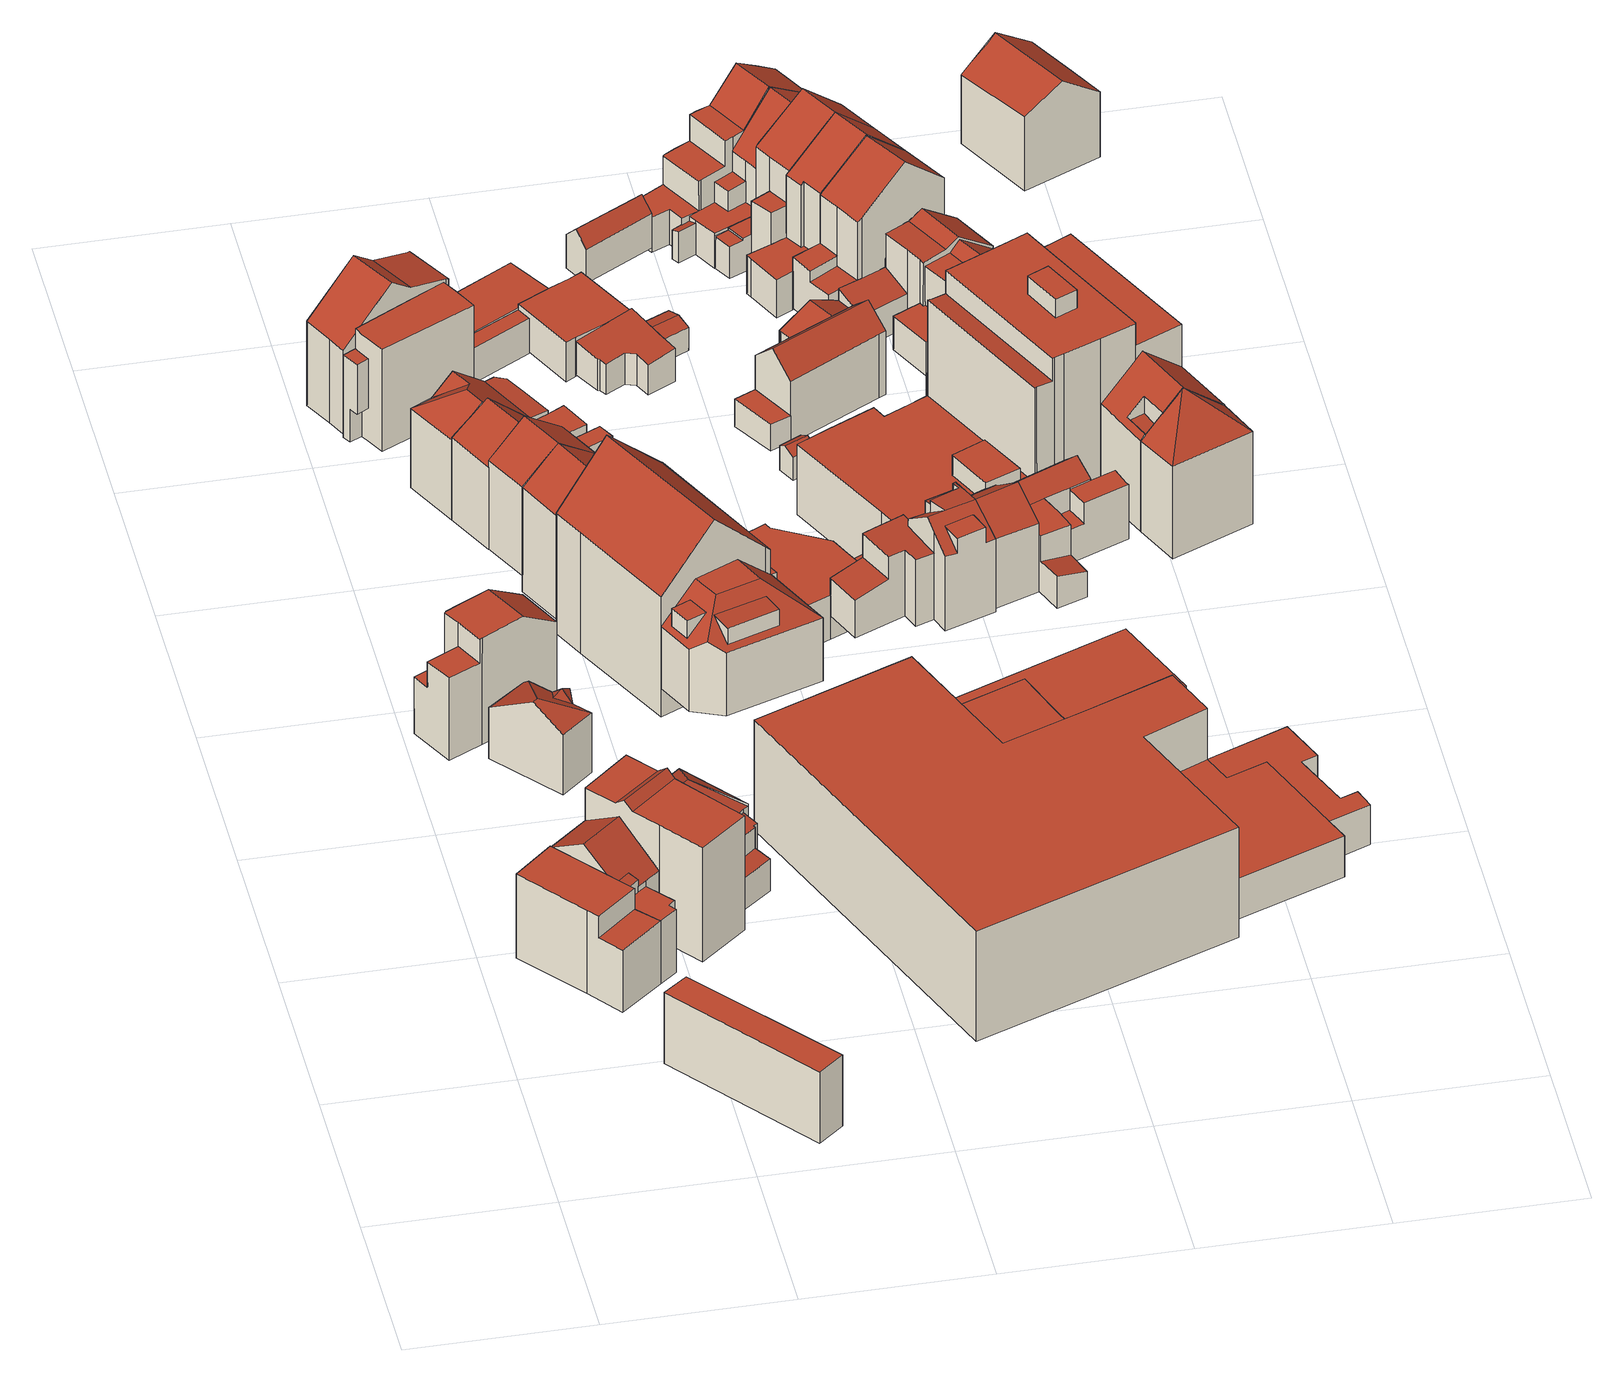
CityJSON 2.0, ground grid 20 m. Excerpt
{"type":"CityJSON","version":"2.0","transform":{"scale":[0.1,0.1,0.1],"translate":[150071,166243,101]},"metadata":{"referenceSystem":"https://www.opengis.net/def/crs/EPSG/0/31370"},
"CityObjects":{
"building1":{"type":"Building","attributes":{"name":"BUILDING","measuredHeight":10.59,"class":"1"},"geometry":[{"type":"MultiSurface","lod":"2","boundaries":[[[0,1,2,3,4,5]],[[6,7,8,9]],[[10,7,6,5,4,11]],[[12,2,1,13]],[[14,8,7,10]],[[11,4,3,15]],[[0,5,6,9]],[[13,1,0,9,8,14]],[[15,3,2,12]],[[15,12,13,14,10,11]]],"semantics":{"surfaces":[{"type":"RoofSurface"},{"type":"WallSurface"},{"type":"GroundSurface"}],"values":[0,0,1,1,1,1,1,1,1,2]}}]},
"building2":{"type":"Building","attributes":{"name":"BUILDING","measuredHeight":12.93,"class":"1"},"geometry":[{"type":"MultiSurface","lod":"2","boundaries":[[[16,17,18,19]],[[20,21,22,23]],[[23,22,24,25,26,16,19]],[[27,28,29,30,8,31,32,33]],[[25,24,28,27]],[[22,21,24]],[[14,8,30,13]],[[12,18,17,34]],[[21,20,29,28,24]],[[35,32,31,36]],[[34,17,16,26,37]],[[36,31,8,14]],[[38,27,33,39]],[[13,30,29,20,23,19,18,12]],[[37,26,25,27,38]],[[39,33,32,35]],[[12,34,37,38,39,35,36,14,13]]],"semantics":{"surfaces":[{"type":"RoofSurface"},{"type":"WallSurface"},{"type":"GroundSurface"}],"values":[0,0,0,0,1,1,1,1,1,1,1,1,1,1,1,1,2]}}]},
"building3":{"type":"Building","attributes":{"name":"BUILDING","measuredHeight":8.94,"class":"1"},"geometry":[{"type":"MultiSurface","lod":"2","boundaries":[[[40,41,42,43]],[[44,43,42,45]],[[46,41,40,47]],[[47,40,43,44]],[[45,42,41,46]],[[44,45,46,47]]],"semantics":{"surfaces":[{"type":"RoofSurface"},{"type":"WallSurface"},{"type":"GroundSurface"}],"values":[0,1,1,1,1,2]}}]},
"building4":{"type":"Building","attributes":{"name":"BUILDING","measuredHeight":13.57,"class":"1"},"geometry":[{"type":"MultiSurface","lod":"2","boundaries":[[[48,49,50,51,52,53,54,55]],[[56,57,58,59]],[[60,61,62,63]],[[51,64,65,52]],[[49,48,63,62]],[[66,65,64,67]],[[67,64,51,50,68]],[[48,55,56,59,63]],[[68,50,49,62,61,69]],[[70,54,53,71]],[[71,53,52,65,66]],[[60,63,59,58]],[[69,61,60,58,57,72]],[[72,57,56,55,54,70]],[[72,70,71,66,67,68,69]]],"semantics":{"surfaces":[{"type":"RoofSurface"},{"type":"WallSurface"},{"type":"GroundSurface"}],"values":[0,0,0,0,1,1,1,1,1,1,1,1,1,1,2]}}]},
"building5":{"type":"Building","attributes":{"name":"BUILDING","measuredHeight":15.3,"class":"1"},"geometry":[{"type":"MultiSurface","lod":"2","boundaries":[[[73,74,75,76]],[[73,76,77,78]],[[74,79,80,75]],[[79,81,82,83,84,80]],[[85,83,82,86]],[[37,81,79,74,73,78,34]],[[87,84,83,85]],[[88,77,76,75,80,84,87]],[[34,78,77,88]],[[86,82,81,37]],[[34,88,87,85,86,37]]],"semantics":{"surfaces":[{"type":"RoofSurface"},{"type":"WallSurface"},{"type":"GroundSurface"}],"values":[0,0,0,0,1,1,1,1,1,1,2]}}]},
"building6":{"type":"Building","attributes":{"name":"BUILDING","measuredHeight":9.79,"class":"1"},"geometry":[{"type":"MultiSurface","lod":"2","boundaries":[[[89,90,91]],[[92,93,94,95,96]],[[95,97,98,96]],[[96,98,89,99,100,92]],[[91,90,100]],[[99,89,91]],[[100,99,91]],[[101,89,98,102]],[[103,94,93,104]],[[102,98,97,105]],[[106,90,89,101]],[[105,97,95,94,103]],[[107,100,90,106]],[[104,93,92,100,107]],[[103,104,107,106,101,102,105]]],"semantics":{"surfaces":[{"type":"RoofSurface"},{"type":"WallSurface"},{"type":"GroundSurface"}],"values":[0,0,0,0,0,0,0,1,1,1,1,1,1,1,2]}}]},
"building7":{"type":"Building","attributes":{"name":"BUILDING","measuredHeight":11.73,"class":"1"},"geometry":[{"type":"MultiSurface","lod":"2","boundaries":[[[108,109,110,111,112,113,114]],[[115,116,117,118]],[[119,120,121,122,123,124]],[[125,126,127]],[[128,126,125,129,130,131]],[[132,130,133,134,135]],[[126,128,117,136,137,138]],[[135,139,140,115,118,132]],[[141,142,143,117,116,144]],[[115,145,144,116]],[[146,139,135,134,147]],[[130,129,133]],[[147,134,133,148]],[[118,117,128]],[[149,121,120,150]],[[137,136,112,111]],[[143,142,113,112,136]],[[151,125,127,138,152]],[[142,141,119,124,113]],[[145,115,140]],[[132,118,128,131]],[[152,138,137,111,153]],[[154,109,108,122,121,149]],[[130,132,131]],[[117,143,136]],[[127,126,138]],[[114,113,124,123]],[[155,110,109,154]],[[150,120,119,141,144,145,140,139,146]],[[153,111,110,155]],[[148,133,129,125,151]],[[108,114,123,122]],[[146,147,148,151,152,153,155,154,149,150]]],"semantics":{"surfaces":[{"type":"RoofSurface"},{"type":"WallSurface"},{"type":"GroundSurface"}],"values":[0,0,0,0,0,0,0,0,0,0,1,1,1,1,1,1,1,1,1,1,1,1,1,1,1,1,1,1,1,1,1,1,2]}}]},
"building8":{"type":"Building","attributes":{"name":"BUILDING","measuredHeight":12.94,"class":"1"},"geometry":[{"type":"MultiSurface","lod":"2","boundaries":[[[156,157,158,159,160]],[[161,158,157,162,163]],[[164,165,166,167]],[[168,169,170,171,172,173,174]],[[163,175,176,161]],[[168,174,159,158,161,176,177]],[[178,177,176,175,179]],[[180,173,172,181]],[[182,164,170,169,183]],[[171,170,164,167]],[[184,165,164,182]],[[185,156,160,186]],[[162,157,156]],[[179,175,163,187]],[[187,163,162,156,185]],[[183,169,168,177,178]],[[186,160,159,174,173,180]],[[188,167,166,189]],[[181,172,171,167,188]],[[189,166,165,184]],[[187,185,186,180,181,188,189,184,182,183,178,179]]],"semantics":{"surfaces":[{"type":"RoofSurface"},{"type":"WallSurface"},{"type":"GroundSurface"}],"values":[0,0,0,0,0,0,1,1,1,1,1,1,1,1,1,1,1,1,1,1,2]}}]},
"building9":{"type":"Building","attributes":{"name":"BUILDING","measuredHeight":13.28,"class":"1"},"geometry":[{"type":"MultiSurface","lod":"2","boundaries":[[[190,191,192,193]],[[194,195,196,197]],[[197,198,199,200,201,177,194]],[[202,203,204,205,206]],[[207,192,191,208]],[[200,199,190,193,203]],[[183,206,205,209]],[[210,196,195,179]],[[209,205,204,192,207]],[[201,200,203,202]],[[178,177,201,202,206,183]],[[179,195,194,177,178]],[[211,198,197,196,210]],[[204,203,193,192]],[[208,191,190,199,198,211]],[[179,178,183,209,207,208,211,210]]],"semantics":{"surfaces":[{"type":"RoofSurface"},{"type":"WallSurface"},{"type":"GroundSurface"}],"values":[0,0,0,0,1,1,1,1,1,1,1,1,1,1,1,2]}}]},
"building10":{"type":"Building","attributes":{"description":"NFR_EURO_I_2021","name":"BUILDING","class":"1"},"geometry":[{"type":"MultiSurface","lod":"2","boundaries":[[[212,213,214,215,216,217,218,219,220]],[[221,222,223,224,225,226,227,228]],[[229,230,231,232,233,234]],[[235,236,237,238]],[[222,223,224,225,213,214,215,216,230,231,239,240,241,242,243,244,245,246]],[[247,236,235,248,234,229,230,216,217,218,219,249]],[[220,250,249,219]],[[251,228,221,252]],[[253,238,237,239,231,232,233]],[[234,248,253,233]],[[250,220,212,213,225,226,254]],[[255,227,228,251]],[[227,255,254,226]],[[252,221,222,246]],[[252,246,245,244,243,242,241,240,239,237,236,247,249,250,254,255,251]]],"semantics":{"surfaces":[{"type":"RoofSurface"},{"type":"WallSurface"},{"type":"GroundSurface"}],"values":[0,0,0,1,1,1,1,1,1,1,1,1,1,1,2]}}]},
"building11":{"type":"Building","attributes":{"name":"BUILDING","measuredHeight":14.54,"class":"1"},"geometry":[{"type":"MultiSurface","lod":"2","boundaries":[[[256,257,258,259]],[[260,261,262,263]],[[261,264,265,266,267,268,262]],[[269,270,271,272]],[[273,260,263,274]],[[275,258,257,271,270,276]],[[266,265,269,272,256]],[[257,256,272,271]],[[277,268,267,259,258,275]],[[274,263,262,268,277]],[[276,270,269,265,264,278]],[[267,266,256,259]],[[278,264,261,260,273]],[[274,277,275,276,278,273]]],"semantics":{"surfaces":[{"type":"RoofSurface"},{"type":"WallSurface"},{"type":"GroundSurface"}],"values":[0,0,0,0,1,1,1,1,1,1,1,1,1,2]}}]},
"building12":{"type":"Building","attributes":{"name":"BUILDING","measuredHeight":16.46,"class":"1"},"geometry":[{"type":"MultiSurface","lod":"2","boundaries":[[[261,279,280,265,264]],[[279,261,260,281]],[[282,283,284,285,286,287]],[[288,289,290,291]],[[292,281,260,293]],[[293,260,261,264,294]],[[295,286,285,296]],[[297,287,286,295]],[[296,285,284,298]],[[294,264,265,291,290,282,287,297]],[[290,289,283,282]],[[265,280,288,291]],[[298,284,283,289,288,280,279,281,292]],[[293,294,297,295,296,298,292]]],"semantics":{"surfaces":[{"type":"RoofSurface"},{"type":"WallSurface"},{"type":"GroundSurface"}],"values":[0,0,0,0,1,1,1,1,1,1,1,1,1,2]}}]},
"building13":{"type":"Building","attributes":{"name":"BUILDING","measuredHeight":15.81,"class":"1"},"geometry":[{"type":"MultiSurface","lod":"2","boundaries":[[[299,300,301,302,303,304,305]],[[306,307,308,309]],[[310,311,312,313]],[[306,314,315,316,317,307]],[[318,319,320,309,308]],[[316,315,310,313]],[[321,318,308,307,317,322]],[[323,319,318,321]],[[324,300,299,311,310,315,314,325]],[[326,301,300,324]],[[327,302,301,326]],[[328,305,304,329]],[[322,317,316,313,312,305,328]],[[325,314,306,309,320,330]],[[329,304,303,331]],[[331,303,302,327]],[[330,320,319,323]],[[312,311,299,305]],[[321,322,328,329,331,327,326,324,325,330,323]]],"semantics":{"surfaces":[{"type":"RoofSurface"},{"type":"WallSurface"},{"type":"GroundSurface"}],"values":[0,0,0,0,0,1,1,1,1,1,1,1,1,1,1,1,1,1,2]}}]},
"building14":{"type":"Building","attributes":{"description":"R536","name":"BUILDING","class":"1"},"geometry":[{"type":"MultiSurface","lod":"2","boundaries":[[[332,333,334,335]],[[336,337,338,339]],[[340,341,342,343]],[[344,334,333,345,346],[347,348,343,342]],[[333,332,349,350,345]],[[351,352,335,334,344],[353,337,336,354]],[[340,348,343]],[[339,336,354]],[[355,346,344,351,356]],[[357,350,345,358]],[[341,342,347]],[[359,360,349,332,335,352]],[[337,338,353]],[[360,349,350,357]],[[358,345,346,355]],[[338,339,354,353]],[[356,351,352,359]],[[340,341,347,348]],[[359,360,357,358,355,356]]],"semantics":{"surfaces":[{"type":"RoofSurface"},{"type":"WallSurface"},{"type":"GroundSurface"}],"values":[0,0,0,0,0,0,1,1,1,1,1,1,1,1,1,1,1,1,2]}}]},
"building15":{"type":"Building","attributes":{"name":"BUILDING","measuredHeight":21.73,"class":"1"},"geometry":[{"type":"MultiSurface","lod":"2","boundaries":[[[361,362,363,364,365,366,367]],[[368,369,370,371,372,373]],[[374,375,376,368,373]],[[377,378,379,380]],[[378,381,382,383,384,385,386,387,388,379]],[[389,390,350,391,392]],[[393,350,390,370,369,394]],[[371,370,390,389]],[[395,382,381,396]],[[397,386,385,398]],[[399,388,387,400]],[[401,365,364,380,402]],[[394,369,368,376,403]],[[404,367,366,405]],[[398,385,384,406]],[[364,363,377,380]],[[407,374,373,372,408]],[[403,376,375,409]],[[405,366,365,401]],[[409,375,374,407]],[[408,372,371,389,392,361,367,404]],[[406,384,383,410]],[[402,380,379,388,399]],[[410,383,382,395]],[[396,381,378,377,363,362,391,350,393]],[[392,391,362,361]],[[400,387,386,397]],[[407,408,404,405,401,402,399,400,397,398,406,410,395,396,393,394,403,409]]],"semantics":{"surfaces":[{"type":"RoofSurface"},{"type":"WallSurface"},{"type":"GroundSurface"}],"values":[0,0,0,0,0,0,1,1,1,1,1,1,1,1,1,1,1,1,1,1,1,1,1,1,1,1,1,2]}}]},
"building16":{"type":"Building","attributes":{"name":"BUILDING","measuredHeight":13.84,"class":"1"},"geometry":[{"type":"MultiSurface","lod":"2","boundaries":[[[411,412,413,414,415,416,417,418,419]],[[420,415,414,421]],[[422,413,412,423]],[[424,416,415,420]],[[421,414,413,422]],[[425,419,418,426]],[[426,418,417,427]],[[423,412,411,428]],[[427,417,416,424]],[[428,411,419,425]],[[422,423,428,425,426,427,424,420,421]]],"semantics":{"surfaces":[{"type":"RoofSurface"},{"type":"WallSurface"},{"type":"GroundSurface"}],"values":[0,1,1,1,1,1,1,1,1,1,2]}}]},
"building17":{"type":"Building","attributes":{"name":"BUILDING","measuredHeight":4.88,"class":"1"},"geometry":[{"type":"MultiSurface","lod":"2","boundaries":[[[429,430,431,432,433,434,435]],[[436,430,429,437]],[[438,431,430,436]],[[437,429,435,439]],[[440,433,432,441]],[[439,435,434,442]],[[441,432,431,438]],[[442,434,433,440]],[[440,441,438,436,437,439,442]]],"semantics":{"surfaces":[{"type":"RoofSurface"},{"type":"WallSurface"},{"type":"GroundSurface"}],"values":[0,1,1,1,1,1,1,1,2]}}]},
"building18":{"type":"Building","attributes":{"name":"BUILDING","measuredHeight":4.81,"class":"1"},"geometry":[{"type":"MultiSurface","lod":"2","boundaries":[[[443,444,445,446,447,448,449,450,451,452]],[[453,443,452,454]],[[455,447,446,456]],[[457,444,443,453]],[[458,451,450,459]],[[460,449,448,461]],[[456,446,445,462]],[[461,448,447,455]],[[454,452,451,458]],[[462,445,444,457]],[[459,450,449,460]],[[460,461,455,456,462,457,453,454,458,459]]],"semantics":{"surfaces":[{"type":"RoofSurface"},{"type":"WallSurface"},{"type":"GroundSurface"}],"values":[0,1,1,1,1,1,1,1,1,1,1,2]}}]},
"building19":{"type":"Building","attributes":{"name":"BUILDING","measuredHeight":3.43,"class":"1"},"geometry":[{"type":"MultiSurface","lod":"2","boundaries":[[[463,464,465,466]],[[463,467,468,464]],[[469,465,464,468,470]],[[471,466,465,469]],[[470,468,467,472]],[[472,467,463,466,471]],[[471,469,470,472]]],"semantics":{"surfaces":[{"type":"RoofSurface"},{"type":"WallSurface"},{"type":"GroundSurface"}],"values":[0,0,1,1,1,1,2]}}]},
"building20":{"type":"Building","attributes":{"name":"BUILDING","measuredHeight":5.61,"class":"1"},"geometry":[{"type":"MultiSurface","lod":"2","boundaries":[[[473,474,475,476,477]],[[477,478,479,473]],[[480,475,474,481]],[[482,478,477,476,483]],[[481,474,473,479,484]],[[484,479,478,482]],[[483,476,475,480]],[[484,482,483,480,481]]],"semantics":{"surfaces":[{"type":"RoofSurface"},{"type":"WallSurface"},{"type":"GroundSurface"}],"values":[0,0,1,1,1,1,1,2]}}]},
"building21":{"type":"Building","attributes":{"name":"BUILDING","measuredHeight":3.41,"class":"1"},"geometry":[{"type":"MultiSurface","lod":"2","boundaries":[[[485,486,487,488]],[[489,486,485,490]],[[490,485,488,491]],[[491,488,487,492]],[[492,487,486,489]],[[492,489,490,491]]],"semantics":{"surfaces":[{"type":"RoofSurface"},{"type":"WallSurface"},{"type":"GroundSurface"}],"values":[0,1,1,1,1,2]}}]},
"building22":{"type":"Building","attributes":{"name":"BUILDING","measuredHeight":5.76,"class":"1"},"geometry":[{"type":"MultiSurface","lod":"2","boundaries":[[[493,494,495,496]],[[493,496,497,498,499,500]],[[501,499,498,502]],[[503,495,494,504]],[[504,494,493,500,505]],[[506,497,496,495,503]],[[505,500,499,501]],[[502,498,497,506]],[[505,501,502,506,503,504]]],"semantics":{"surfaces":[{"type":"RoofSurface"},{"type":"WallSurface"},{"type":"GroundSurface"}],"values":[0,0,1,1,1,1,1,1,2]}}]},
"building23":{"type":"Building","attributes":{"name":"BUILDING","measuredHeight":3.64,"class":"1"},"geometry":[{"type":"MultiSurface","lod":"2","boundaries":[[[507,508,509,510]],[[508,507,511,512]],[[513,510,509,514]],[[514,509,508,512,515]],[[516,511,507,510,513]],[[515,512,511,516]],[[513,514,515,516]]],"semantics":{"surfaces":[{"type":"RoofSurface"},{"type":"WallSurface"},{"type":"GroundSurface"}],"values":[0,0,1,1,1,1,2]}}]},
"building24":{"type":"Building","attributes":{"description":"R4029676_A","name":"BUILDING","class":"1"},"geometry":[{"type":"MultiSurface","lod":"2","boundaries":[[[517,518,519,520]],[[521,522,523,524,525,526,527,528,529,530]],[[526,525,531,532,533,534]],[[535,536,537,538]],[[539,540,541,542]],[[543,544,545,546,547]],[[548,530,529,549]],[[550,551,552,553,554,555,556,557,558,559,560]],[[561,562,525,524,563]],[[564,559,560,565]],[[566,522,523,567]],[[535,536,561,562]],[[568,552,553,569]],[[534,570,571,527,526]],[[525,531,535,562]],[[572,519,520,570]],[[573,545,546,574]],[[574,546,518,519,572]],[[529,549,528]],[[548,530,521]],[[550,551,542,539]],[[546,547,517,518]],[[563,524,523,558,557]],[[555,556,543,544]],[[575,573,545,544,555,554]],[[533,537,536,561,563,557,556,543,547,517,520,534]],[[576,568,552,551,542,541]],[[531,532,538,535]],[[527,528,549,548,521,522,566,571,577]],[[569,553,554,575]],[[578,540,541,576]],[[532,533,537,538]],[[567,558,559,564]],[[565,578,540,539,550,560]],[[576,568,569,575,573,574,572,570,571,566,567,564,565,578]]],"semantics":{"surfaces":[{"type":"RoofSurface"},{"type":"WallSurface"},{"type":"GroundSurface"}],"values":[0,0,0,0,0,0,0,0,0,1,1,1,1,1,1,1,1,1,1,1,1,1,1,1,1,1,1,1,1,1,1,1,1,1,2]}}]},
"building25":{"type":"Building","attributes":{"name":"BUILDING","measuredHeight":10.56,"class":"1"},"geometry":[{"type":"MultiSurface","lod":"2","boundaries":[[[579,580,581,582,583,584]],[[585,586,587,588,589]],[[590,582,581,591]],[[592,588,587,583,582,590]],[[593,580,579,594]],[[595,589,588,592]],[[586,585,579,584]],[[587,586,584,583]],[[591,581,580,593]],[[594,579,585,589,595]],[[590,591,593,594,595,592]]],"semantics":{"surfaces":[{"type":"RoofSurface"},{"type":"WallSurface"},{"type":"GroundSurface"}],"values":[0,0,1,1,1,1,1,1,1,1,2]}}]},
"building26":{"type":"Building","attributes":{"name":"BUILDING","measuredHeight":10.3,"class":"1"},"geometry":[{"type":"MultiSurface","lod":"2","boundaries":[[[596,597,598,599,600,601]],[[596,602,603,604,597]],[[605,603,602,606]],[[607,600,599,608]],[[609,604,603,605]],[[610,598,597,604,609]],[[606,602,596,601,611]],[[611,601,600,607]],[[608,599,598,610]],[[611,607,608,610,609,605,606]]],"semantics":{"surfaces":[{"type":"RoofSurface"},{"type":"WallSurface"},{"type":"GroundSurface"}],"values":[0,0,1,1,1,1,1,1,1,2]}}]},
"building27":{"type":"Building","attributes":{"description":"R4029676_B","name":"BUILDING","class":"1"},"geometry":[{"type":"MultiSurface","lod":"2","boundaries":[[[612,613,614,615,616,617,526]],[[618,619,620,621]],[[526,617,622,527]],[[614,615,618,619]],[[623,612,613,624]],[[625,626,622,617,616]],[[627,625,616,615,618,621]],[[623,577,527,526,612]],[[628,620,621,627]],[[624,613,614,619,620,628]],[[527,577,626,622]],[[623,624,628,627,625,626,577]]],"semantics":{"surfaces":[{"type":"RoofSurface"},{"type":"WallSurface"},{"type":"GroundSurface"}],"values":[0,0,0,1,1,1,1,1,1,1,1,2]}}]},
"building28":{"type":"Building","attributes":{"name":"BUILDING","measuredHeight":5.07,"class":"1"},"geometry":[{"type":"MultiSurface","lod":"2","boundaries":[[[629,630,631,632,633,634,635]],[[636,630,629,637]],[[638,635,634,639]],[[640,633,632,641]],[[641,632,631,642]],[[642,631,630,636]],[[637,629,635,638]],[[639,634,633,640]],[[636,637,638,639,640,641,642]]],"semantics":{"surfaces":[{"type":"RoofSurface"},{"type":"WallSurface"},{"type":"GroundSurface"}],"values":[0,1,1,1,1,1,1,1,2]}}]},
"building29":{"type":"Building","attributes":{"name":"BUILDING","measuredHeight":14.9,"class":"1"},"geometry":[{"type":"MultiSurface","lod":"2","boundaries":[[[643,644,645,646]],[[647,648,649,650,651,652]],[[653,654,655,646,645,656]],[[657,658,659,660,661,662,663]],[[644,643,664,665,666]],[[667,651,650,668]],[[669,664,643,646,655,670]],[[670,655,654,660,659,671]],[[672,649,648,673]],[[674,666,665,675]],[[658,657,647,652]],[[676,663,662,661,653,656,677]],[[677,656,645,644,666,674]],[[668,650,649,672]],[[671,659,658,652,651,667]],[[673,648,647,657,663,676]],[[675,665,664,669]],[[654,653,661,660]],[[673,676,677,674,675,669,670,671,667,668,672]]],"semantics":{"surfaces":[{"type":"RoofSurface"},{"type":"WallSurface"},{"type":"GroundSurface"}],"values":[0,0,0,0,0,1,1,1,1,1,1,1,1,1,1,1,1,1,2]}}]},
"building30":{"type":"Building","attributes":{"name":"BUILDING","measuredHeight":14.92,"class":"1"},"geometry":[{"type":"MultiSurface","lod":"2","boundaries":[[[678,679,680,664]],[[681,682,683,684]],[[685,686,687,688,689]],[[690,679,678,691,692,693]],[[694,695,696,697,698,699,700,701,702]],[[690,693,683,698,697]],[[669,664,680,703]],[[704,695,694,689,705]],[[706,688,687,707]],[[671,701,700,681,684,692,691,670]],[[708,696,695,704]],[[707,687,686,667]],[[670,691,678,664,669]],[[693,692,684,683]],[[705,689,688,706]],[[682,681,700,699]],[[683,682,699,698]],[[703,680,679,690,697,696,708]],[[694,702,685,689]],[[667,686,685,702,701,671]],[[667,671,670,669,703,708,704,705,706,707]]],"semantics":{"surfaces":[{"type":"RoofSurface"},{"type":"WallSurface"},{"type":"GroundSurface"}],"values":[0,0,0,0,0,1,1,1,1,1,1,1,1,1,1,1,1,1,1,1,2]}}]},
"building31":{"type":"Building","attributes":{"name":"BUILDING","measuredHeight":5.02,"class":"1"},"geometry":[{"type":"MultiSurface","lod":"2","boundaries":[[[634,633,632,709,710,711,712,713,714,635]],[[715,634,635,716]],[[716,635,714,717]],[[718,712,711,719]],[[720,632,633,721]],[[717,714,713,722]],[[723,709,632,720]],[[719,711,710,724]],[[721,633,634,715]],[[722,713,712,718]],[[724,710,709,723]],[[716,717,722,718,719,724,723,720,721,715]]],"semantics":{"surfaces":[{"type":"RoofSurface"},{"type":"WallSurface"},{"type":"GroundSurface"}],"values":[0,1,1,1,1,1,1,1,1,1,1,2]}}]},
"building32":{"type":"Building","attributes":{"name":"BUILDING","measuredHeight":8.44,"class":"1"},"geometry":[{"type":"MultiSurface","lod":"2","boundaries":[[[725,726,727,728,729,730,731]],[[732,733,734,735]],[[736,737,738,739,740,741]],[[742,743,744,745]],[[746,747,748,749,750,751]],[[740,739,752,753,730,729]],[[748,747,744,743]],[[754,725,731,755]],[[756,735,734,757]],[[758,728,727,759]],[[760,741,740,729,728,758]],[[752,739,745,744,747]],[[761,750,749,762]],[[737,736,733,732]],[[763,751,750,761]],[[739,738,742,745]],[[762,749,748,743,742,764]],[[765,726,725,754]],[[764,742,738,737,732,735,756]],[[766,746,751,763]],[[755,731,730,753,746,766]],[[759,727,726,765]],[[753,752,747,746]],[[757,734,733,736,741,760]],[[759,765,754,755,766,763,761,762,764,756,757,760,758]]],"semantics":{"surfaces":[{"type":"RoofSurface"},{"type":"WallSurface"},{"type":"GroundSurface"}],"values":[0,0,0,0,0,0,1,1,1,1,1,1,1,1,1,1,1,1,1,1,1,1,1,1,2]}}]},
"building33":{"type":"Building","attributes":{"description":"R539","name":"BUILDING","class":"1"},"geometry":[{"type":"MultiSurface","lod":"2","boundaries":[[[767,768,769,770,771,772,773,774,775],[776,777,778,779]],[[780,781,782,783,784,785,786]],[[787,788,789,790]],[[791,792,793,794]],[[795,796,797,798]],[[799,800,801,802,803,804,805,806,807,808,809,810,811,812,813]],[[773,774,784,785]],[[797,776,779,798]],[[814,812,813,815]],[[816,809,810,817]],[[818,806,807,819]],[[817,810,811,820]],[[788,789,802,803]],[[780,781,799,800]],[[821,769,770,822]],[[767,768,791,792]],[[815,813,799,781,782,823]],[[819,807,808,824]],[[798,779,778,795]],[[795,778,777,796]],[[824,808,809,816]],[[796,777,776,797]],[[820,811,812,814]],[[825,826,775,774,784,783]],[[827,821,769,768,791,794]],[[828,805,806,818]],[[829,771,772,830]],[[826,775,767,792,793,831]],[[823,782,783,825]],[[789,790,801,802]],[[832,786,780,800,801,790,787,804,833]],[[830,772,773,785,786,832]],[[833,804,805,828]],[[822,770,771,829]],[[831,793,794,827]],[[787,788,803,804]],[[816,817,820,814,815,823,825,826,831,827,821,822,829,830,832,833,828,818,819,824]]],"semantics":{"surfaces":[{"type":"RoofSurface"},{"type":"WallSurface"},{"type":"GroundSurface"}],"values":[0,0,0,0,0,0,1,1,1,1,1,1,1,1,1,1,1,1,1,1,1,1,1,1,1,1,1,1,1,1,1,1,1,1,1,1,2]}}]},
"building34":{"type":"Building","attributes":{"name":"BUILDING","measuredHeight":17.51,"class":"1"},"geometry":[{"type":"MultiSurface","lod":"2","boundaries":[[[834,835,836,837]],[[838,834,837,839,840,841]],[[842,843,844,845,846]],[[847,848,849,850]],[[851,852,853,854]],[[838,841,850,849]],[[841,840,845,844,850]],[[855,848,847,843,856]],[[842,846,851,854]],[[857,835,834,838,849,848,855]],[[856,843,842,854,853,858]],[[847,850,844,843]],[[859,836,835,857]],[[860,839,837,836,859]],[[858,853,852,861]],[[861,852,851,846,845,840,839,860]],[[861,860,859,857,855,856,858]]],"semantics":{"surfaces":[{"type":"RoofSurface"},{"type":"WallSurface"},{"type":"GroundSurface"}],"values":[0,0,0,0,0,1,1,1,1,1,1,1,1,1,1,1,2]}}]},
"building35":{"type":"Building","attributes":{"name":"BUILDING","measuredHeight":17.51,"class":"1"},"geometry":[{"type":"MultiSurface","lod":"2","boundaries":[[[862,834,863,864,865,866,867]],[[862,868,835,834]],[[869,870,871,872,873,874,875,876,877]],[[878,868,862,867,879]],[[864,863,872,871]],[[880,874,873,881]],[[882,877,876,883]],[[883,876,875,884]],[[865,864,871,870]],[[879,867,866,869,877,882]],[[885,835,868,878]],[[881,873,872,863,834,835,885]],[[866,865,870,869]],[[884,875,874,880]],[[880,881,885,878,879,882,883,884]]],"semantics":{"surfaces":[{"type":"RoofSurface"},{"type":"WallSurface"},{"type":"GroundSurface"}],"values":[0,0,0,1,1,1,1,1,1,1,1,1,1,1,2]}}]},
"building36":{"type":"Building","attributes":{"name":"BUILDING","measuredHeight":10.7,"class":"1"},"geometry":[{"type":"MultiSurface","lod":"2","boundaries":[[[886,887,888,889,890]],[[891,892,893,894,895]],[[887,886,896,897,898,899,900,901]],[[902,891,895,903]],[[904,905,906,907,908]],[[909,910,911,902,903,912]],[[908,907,900,899]],[[913,906,905,912,903,895,894,914]],[[915,888,887,901,916]],[[914,894,893,917]],[[909,912,905,904]],[[918,896,886,890,919]],[[920,899,898,921]],[[922,911,910,923]],[[917,893,892,924]],[[925,897,896,918]],[[916,901,900,907,906,913]],[[926,904,908,899,920]],[[927,889,888,915]],[[923,910,909,904,926]],[[921,898,897,925]],[[919,890,889,927]],[[924,892,891,902,911,922]],[[919,927,915,916,913,914,917,924,922,923,926,920,921,925,918]]],"semantics":{"surfaces":[{"type":"RoofSurface"},{"type":"WallSurface"},{"type":"GroundSurface"}],"values":[0,0,0,0,0,0,1,1,1,1,1,1,1,1,1,1,1,1,1,1,1,1,1,2]}}]},
"building37":{"type":"Building","attributes":{"name":"BUILDING","measuredHeight":17.37,"class":"1"},"geometry":[{"type":"MultiSurface","lod":"2","boundaries":[[[928,929,930,868]],[[931,932,933,934]],[[935,936,937,938]],[[939,940,929,928,941,942,943]],[[939,943,931,938,937]],[[944,941,928,868,945]],[[946,930,929,940,947]],[[945,868,930,946]],[[931,934,935,938]],[[948,933,932,942,941,944]],[[943,942,932,931]],[[949,936,935,934,933,948]],[[947,940,939,937,936,949]],[[948,944,945,946,947,949]]],"semantics":{"surfaces":[{"type":"RoofSurface"},{"type":"WallSurface"},{"type":"GroundSurface"}],"values":[0,0,0,0,1,1,1,1,1,1,1,1,1,2]}}]},
"building38":{"type":"Building","attributes":{"name":"BUILDING","measuredHeight":8.9,"class":"1"},"geometry":[{"type":"MultiSurface","lod":"2","boundaries":[[[950,951,952,953,954]],[[955,956,957,958,959]],[[960,961,962,963]],[[964,965,966,967,968]],[[969,964,968,970,971]],[[972,970,968,967,973]],[[969,971,957,956]],[[974,958,957,971,970,972]],[[975,952,951,976]],[[973,967,966,977]],[[960,963,950,954]],[[978,965,964,969,956,979]],[[980,953,952,975]],[[979,956,955,961,960,954,953,980]],[[976,951,950,963,962,959,958,974]],[[977,966,965,978]],[[955,959,962,961]],[[975,976,974,972,973,977,978,979,980]]],"semantics":{"surfaces":[{"type":"RoofSurface"},{"type":"WallSurface"},{"type":"GroundSurface"}],"values":[0,0,0,0,0,1,1,1,1,1,1,1,1,1,1,1,1,2]}}]},
"building39":{"type":"Building","attributes":{"name":"BUILDING","measuredHeight":10.38,"class":"1"},"geometry":[{"type":"MultiSurface","lod":"2","boundaries":[[[981,982,983,984,985,986,987]],[[988,989,990,991]],[[989,988,992,993]],[[994,995,991,990,996]],[[997,982,981,998]],[[999,985,984,996,990,989,993,1000]],[[1001,995,994,983,982,997]],[[994,996,984,983]],[[1000,993,992,1002]],[[1002,992,988,991,995,1001]],[[1003,987,986,1004]],[[998,981,987,1003]],[[1004,986,985,999]],[[1004,999,1000,1002,1001,997,998,1003]]],"semantics":{"surfaces":[{"type":"RoofSurface"},{"type":"WallSurface"},{"type":"GroundSurface"}],"values":[0,0,0,0,1,1,1,1,1,1,1,1,1,2]}}]},
"building40":{"type":"Building","attributes":{"name":"BUILDING","measuredHeight":9.08,"class":"1"},"geometry":[{"type":"MultiSurface","lod":"2","boundaries":[[[1005,1006,1007,1008]],[[1009,1010,1011,1012,1013]],[[1014,1015,1016,1006,1005,1017]],[[1018,1017,1005,1008,1019]],[[1015,1014,1009,1013]],[[1020,1010,1009,1014,1017,1018]],[[973,1007,1006,1016,972]],[[974,1012,1011,1021]],[[1019,1008,1007,973]],[[1021,1011,1010,1020]],[[972,1016,1015,1013,1012,974]],[[1020,1018,1019,973,972,974,1021]]],"semantics":{"surfaces":[{"type":"RoofSurface"},{"type":"WallSurface"},{"type":"GroundSurface"}],"values":[0,0,0,1,1,1,1,1,1,1,1,2]}}]},
"building41":{"type":"Building","attributes":{"description":"R0240","name":"BUILDING","class":"1"},"geometry":[{"type":"MultiSurface","lod":"2","boundaries":[[[1022,1023,1024,1025,1026,1027,1028,1029,1030]],[[1031,1032,1033,1034]],[[1023,1022,1035,1036]],[[1037,1035,1036,1038]],[[1039,1028,1029,1040]],[[1038,1039,1028,1027,1031,1034,1024,1023,1036]],[[1025,1026,1032,1033]],[[1026,1027,1031,1032]],[[1024,1025,1033,1034]],[[1040,1029,1030,1041]],[[1041,1030,1022,1035,1037]],[[1040,1041,1037,1038,1039]]],"semantics":{"surfaces":[{"type":"RoofSurface"},{"type":"WallSurface"},{"type":"GroundSurface"}],"values":[0,0,0,1,1,1,1,1,1,1,1,2]}}]},
"building42":{"type":"Building","attributes":{"name":"BUILDING","measuredHeight":15.89,"class":"1"},"geometry":[{"type":"MultiSurface","lod":"2","boundaries":[[[1042,1043,1023,1044]],[[1042,1044,1028]],[[1023,1043,1045]],[[1046,1043,1042,1047]],[[1047,1042,1028,1039]],[[1039,1028,1044,1023,1045,1038]],[[1038,1045,1043,1046]],[[1039,1038,1046,1047]]],"semantics":{"surfaces":[{"type":"RoofSurface"},{"type":"WallSurface"},{"type":"GroundSurface"}],"values":[0,0,0,1,1,1,1,2]}}]},
"building43":{"type":"Building","attributes":{"name":"BUILDING","measuredHeight":11.77,"class":"1"},"geometry":[{"type":"MultiSurface","lod":"2","boundaries":[[[1048,1049,1050,1051,1052]],[[1053,1054,1055,1056]],[[1052,1057,1058,1048]],[[1059,1056,1055,1060]],[[1051,1050,1054,1053]],[[1060,1055,1054,1061]],[[1062,1057,1052,1051,1053,1063]],[[1063,1053,1056,1059]],[[1061,1054,1050,1049,1064]],[[1064,1049,1048,1058,1065]],[[1065,1058,1057,1062]],[[1062,1063,1059,1060,1061,1064,1065]]],"semantics":{"surfaces":[{"type":"RoofSurface"},{"type":"WallSurface"},{"type":"GroundSurface"}],"values":[0,0,0,1,1,1,1,1,1,1,1,2]}}]}
},
"vertices":[
[139,303,142],[137,305,142],[71,385,143],[29,348,143],[86,278,142],[95,266,142],[95,266,115],[114,241,116],[160,278,117],[139,303,116],[114,241,38],[86,278,38],[71,385,38],[137,305,38],[160,278,38],[29,348,38],
[141,388,167],[114,422,140],[71,385,141],[98,352,167],[131,313,132],[148,328,132],[140,337,135],[123,322,135],[148,328,124],[157,335,124],[173,348,124],[157,335,117],[148,328,117],[131,313,116],[137,305,116],[179,293,117],[173,301,117],[180,306,118],[114,422,38],[173,301,38],[179,293,38],[173,348,38],[157,335,38],[180,306,38],
[139,158,123],[263,1,123],[291,24,123],[165,178,123],[165,178,34],[291,24,34],[263,1,34],[139,158,34],
[46,713,176],[61,682,176],[64,684,176],[110,707,178],[86,757,177],[51,740,176],[38,733,176],[36,732,175],[36,732,114],[2,715,113],[11,696,113],[46,713,114],[11,696,145],[27,666,145],[61,682,146],[46,713,146],[148,726,150],[124,776,150],[124,776,42],[148,726,42],[64,684,42],[27,666,42],[38,733,42],[51,740,42],[2,715,42],
[138,391,182],[145,382,191],[197,424,191],[189,433,182],[164,465,181],[114,422,181],[152,374,182],[203,416,183],[173,348,182],[208,304,181],[259,346,181],[248,360,181],[259,346,38],[208,304,38],[248,360,38],[164,465,38],
[146,638,115],[148,663,115],[138,652,125],[112,688,111],[108,693,106],[66,661,106],[102,618,140],[107,623,140],[126,589,117],[161,618,117],[127,642,123],[131,665,112],[146,638,42],[161,618,42],[66,661,42],[108,693,42],[126,589,42],[148,663,42],[131,665,42],
[283,412,112],[282,413,113],[286,417,113],[275,430,118],[267,422,117],[259,405,115],[265,397,112],[232,413,159],[260,412,125],[255,418,125],[213,436,159],[230,382,87],[248,360,81],[295,397,82],[283,412,86],[265,397,85],[259,405,88],[225,502,126],[222,443,158],[281,435,124],[213,436,158],[206,487,125],[207,472,135],[210,440,154],[210,440,159],[206,487,123],[199,495,124],[179,478,159],[267,422,121],[275,430,122],[281,435,121],[164,465,134],[222,392,133],[230,382,124],[259,405,125],[267,422,125],[227,386,124],[222,392,138],[164,465,42],[199,495,42],[206,487,42],[295,397,42],[248,360,42],[225,502,42],[281,435,42],[275,430,42],[282,413,42],[286,417,42],
[101,1111,132],[116,1114,145],[139,1107,158],[127,1131,158],[98,1117,132],[131,1080,173],[101,1111,143],[78,1099,143],[213,1096,93],[216,1110,92],[210,1122,92],[197,1128,93],[195,1083,125],[215,1092,124],[213,1096,124],[197,1128,124],[185,1150,124],[173,1154,125],[163,1149,125],[107,1040,144],[142,1057,173],[187,1079,133],[187,1079,44],[107,1040,44],[173,1154,44],[185,1150,44],[213,1096,44],[215,1092,44],[216,1110,44],[101,1111,44],[98,1117,44],[78,1099,44],[197,1128,44],[210,1122,44],
[216,1027,89],[258,1048,95],[249,1069,98],[206,1048,92],[147,1059,176],[107,1040,147],[133,986,147],[173,1006,177],[215,1027,131],[216,1027,130],[206,1048,130],[190,1080,130],[190,1080,120],[206,1048,120],[249,1069,119],[233,1102,120],[215,1092,120],[249,1069,44],[258,1048,44],[233,1102,44],[133,986,44],[215,1027,44],
[153,1243,168],[144,1259,168],[107,1239,168],[85,1227,168],[44,1204,168],[48,1194,168],[53,1185,168],[63,1166,168],[166,1217,168],[173,1275,84],[172,1275,84],[150,1262,84],[147,1261,84],[144,1259,84],[153,1243,84],[237,1290,84],[229,1306,84],[48,1194,143],[44,1204,143],[30,1196,143],[35,1187,143],[40,1178,143],[53,1185,143],[48,1194,81],[48,1194,40],[35,1187,40],[35,1187,81],[30,1196,40],[44,1204,40],[85,1227,40],[107,1239,40],[144,1259,40],[147,1261,40],[150,1262,40],[172,1275,40],[53,1185,40],[53,1185,81],[63,1166,40],[166,1217,40],[229,1306,40],[173,1275,40],[40,1178,81],[153,1243,40],[237,1290,40],
[225,1009,132],[267,1029,132],[258,1048,131],[216,1027,132],[157,937,156],[197,957,190],[173,1006,190],[133,986,156],[239,979,153],[240,979,153],[225,1009,153],[216,1027,153],[215,1027,154],[240,979,106],[280,1000,105],[267,1029,105],[225,1009,106],[157,937,45],[133,986,45],[258,1048,45],[280,1000,45],[215,1027,45],[239,979,45],
[221,908,189],[264,931,153],[181,887,155],[265,992,74],[289,944,74],[297,948,74],[313,957,74],[290,1005,74],[280,1000,74],[264,931,105],[289,944,104],[265,992,104],[240,979,105],[181,887,25],[157,937,25],[239,979,25],[290,1005,25],[313,957,25],[280,1000,25],[297,948,25],
[172,1275,85],[173,1275,85],[229,1306,86],[266,1327,87],[236,1377,87],[164,1337,86],[144,1326,85],[107,1239,183],[79,1289,183],[57,1277,202],[85,1227,202],[150,1262,115],[172,1275,115],[144,1326,115],[121,1313,115],[147,1261,170],[150,1262,169],[121,1313,169],[119,1312,169],[4,1248,150],[20,1217,149],[30,1196,148],[4,1248,44],[119,1312,44],[20,1217,44],[173,1275,44],[147,1261,44],[229,1306,44],[266,1327,44],[144,1326,44],[164,1337,44],[30,1196,44],[236,1377,44],
[340,775,161],[356,739,162],[308,723,162],[293,753,161],[285,737,148],[296,714,148],[275,704,148],[264,727,148],[368,705,147],[312,686,147],[303,707,149],[359,726,149],[292,686,133],[414,714,122],[309,679,122],[312,686,127],[368,705,127],[372,790,128],[378,793,122],[275,693,121],[255,735,121],[275,704,126],[264,727,126],[309,679,43],[275,693,43],[378,793,43],[414,714,43],[255,735,43],[372,790,43],
[306,953,94],[384,795,94],[390,798,94],[333,913,94],[330,921,94],[315,953,94],[313,957,94],[314,762,225],[372,790,160],[377,792,154],[301,950,154],[297,948,158],[238,917,224],[181,887,158],[198,851,158],[255,735,158],[390,798,63],[406,806,62],[350,921,62],[333,913,63],[415,810,62],[444,823,62],[482,840,63],[493,845,63],[474,885,63],[464,907,63],[407,941,62],[404,948,62],[301,950,122],[377,792,122],[384,795,122],[306,953,122],[378,793,7],[372,790,7],[444,823,7],[415,810,7],[464,907,7],[474,885,7],[404,948,7],[407,941,7],[330,921,7],[333,913,7],[255,735,7],[313,957,7],[315,953,7],[493,845,7],[181,887,7],[297,948,7],[198,851,7],[482,840,7],
[537,432,162],[477,585,163],[304,518,162],[450,142,162],[738,253,162],[675,414,162],[746,446,162],[723,504,163],[627,466,162],[738,253,24],[450,142,24],[304,518,24],[477,585,24],[675,414,24],[627,466,24],[723,504,24],[746,446,24],[537,432,24],
[337,1274,89],[301,1346,89],[287,1338,89],[266,1327,90],[229,1306,91],[263,1236,91],[274,1242,91],[301,1346,42],[337,1274,42],[287,1338,42],[274,1242,42],[229,1306,42],[266,1327,42],[263,1236,42],
[318,1216,85],[329,1212,85],[337,1195,83],[368,1211,86],[357,1232,89],[337,1274,93],[274,1242,87],[290,1212,84],[292,1212,84],[297,1204,83],[318,1216,45],[297,1204,45],[357,1232,45],[368,1211,45],[329,1212,45],[292,1212,45],[290,1212,45],[274,1242,45],[337,1274,45],[337,1195,45],
[350,1257,78],[384,1273,78],[377,1287,74],[343,1271,74],[358,1242,73],[391,1258,73],[377,1287,44],[391,1258,44],[343,1271,44],[358,1242,44],
[487,858,52],[493,845,58],[523,858,59],[532,862,59],[526,876,52],[512,905,52],[474,885,52],[523,858,3],[493,845,3],[512,905,3],[532,862,3],[474,885,3],
[438,1084,77],[460,1094,77],[434,1141,78],[411,1130,78],[460,1094,44],[438,1084,44],[411,1130,44],[434,1141,44],
[307,1401,100],[314,1386,84],[389,1429,85],[382,1442,100],[374,1456,83],[358,1446,84],[345,1439,84],[300,1414,84],[345,1439,42],[358,1446,42],[389,1429,42],[314,1386,42],[300,1414,42],[374,1456,42],
[444,1043,81],[469,1055,81],[464,1064,75],[440,1051,76],[450,1032,74],[474,1045,74],[440,1051,45],[464,1064,45],[474,1045,45],[450,1032,45],
[556,852,90],[549,869,90],[571,878,89],[578,860,89],[563,780,129],[550,776,130],[543,796,147],[539,808,157],[558,815,157],[591,827,156],[605,795,129],[594,791,129],[586,814,148],[555,802,148],[548,838,153],[579,850,155],[575,859,154],[578,860,155],[548,838,149],[545,848,146],[575,859,146],[579,850,149],[498,799,92],[461,783,84],[444,823,84],[480,839,92],[532,843,109],[525,859,107],[532,862,107],[549,869,107],[556,852,109],[563,780,148],[594,791,148],[498,799,120],[480,839,122],[482,840,122],[493,845,122],[523,858,123],[525,859,123],[532,843,122],[526,841,122],[543,796,120],[523,789,120],[516,807,120],[545,848,130],[548,838,138],[526,841,131],[523,789,37],[516,807,37],[550,776,37],[543,796,37],[482,840,37],[493,845,37],[578,860,37],[605,795,37],[571,878,37],[532,862,37],[549,869,37],[523,858,37],[444,823,37],[605,795,42],[461,783,37],
[607,518,89],[752,576,89],[712,678,89],[477,585,89],[497,536,89],[588,572,89],[607,518,127],[588,572,127],[497,536,128],[537,432,127],[627,466,127],[477,585,22],[712,678,22],[537,432,22],[752,576,22],[607,518,22],[627,466,22],
[447,1118,145],[555,1175,145],[544,1197,123],[542,1199,120],[504,1179,120],[434,1141,121],[460,1094,120],[560,1148,122],[568,1152,122],[560,1148,42],[460,1094,42],[504,1179,42],[542,1199,42],[568,1152,42],[544,1197,42],[434,1141,42],
[578,860,130],[597,867,130],[596,870,128],[623,881,128],[624,877,130],[638,845,157],[623,881,111],[596,870,111],[589,886,111],[616,897,112],[652,812,128],[578,860,42],[597,867,42],[624,877,42],[652,812,42],[616,897,42],[589,886,42],
[675,414,98],[738,253,98],[854,298,98],[844,324,98],[803,430,98],[759,413,98],[746,446,98],[738,253,47],[675,414,47],[746,446,47],[759,413,47],[803,430,47],[844,324,47],[854,298,47],
[519,1478,185],[494,1523,185],[464,1507,149],[489,1461,149],[411,1478,80],[374,1456,80],[389,1429,80],[409,1438,80],[418,1421,80],[437,1431,79],[441,1495,150],[467,1448,149],[476,1453,149],[450,1500,150],[411,1478,116],[437,1431,116],[440,1433,116],[467,1448,117],[441,1495,117],[424,1486,117],[413,1480,116],[562,1502,152],[538,1547,152],[516,1535,169],[418,1421,36],[409,1438,36],[562,1502,36],[476,1453,36],[440,1433,36],[389,1429,36],[374,1456,36],[516,1535,36],[538,1547,36],[413,1480,36],[450,1500,36],
[518,1478,186],[542,1436,185],[586,1457,152],[455,1441,105],[465,1423,105],[485,1434,106],[475,1453,106],[426,1425,73],[418,1421,73],[407,1415,72],[412,1407,75],[431,1417,75],[496,1415,131],[476,1453,133],[475,1453,132],[485,1434,132],[431,1417,79],[445,1391,80],[493,1414,80],[496,1415,80],[485,1434,80],[465,1423,80],[455,1441,79],[440,1433,79],[426,1425,79],[586,1457,36],[445,1391,36],[431,1417,36],[412,1407,36],[407,1415,36],[493,1414,36],
[889,342,98],[881,365,98],[862,358,98],[836,423,98],[854,430,98],[834,481,98],[759,413,48],[746,446,48],[834,481,48],[836,423,48],[862,358,48],[844,324,48],[803,430,48],[854,430,48],[889,342,48],[881,365,48],
[692,929,106],[672,920,106],[616,897,104],[624,877,124],[626,874,127],[711,911,128],[702,933,106],[686,822,75],[653,809,82],[664,781,83],[697,793,75],[653,809,114],[686,822,113],[679,844,113],[669,867,114],[635,852,114],[652,812,114],[679,844,85],[707,856,85],[697,879,86],[669,867,85],[720,889,112],[697,879,112],[707,856,111],[756,876,111],[754,879,111],[747,900,112],[697,879,114],[720,889,114],[692,929,43],[702,933,43],[697,793,43],[664,781,43],[624,877,43],[616,897,43],[652,812,43],[754,879,43],[756,876,43],[747,900,43],[679,844,43],[672,920,43],[720,889,43],
[706,1131,239],[782,968,239],[781,967,239],[743,951,239],[702,933,240],[692,929,240],[690,928,240],[615,1087,240],[686,1121,239],[710,1046,239],[687,1035,239],[706,992,239],[730,1003,239],[670,919,213],[595,1078,213],[597,1079,213],[600,1080,212],[615,1087,211],[690,928,211],[672,920,213],[616,897,119],[593,948,119],[629,965,119],[654,913,119],[782,968,211],[706,1131,211],[755,1154,212],[833,990,212],[706,992,262],[687,1035,262],[710,1046,262],[730,1003,262],[595,1078,93],[670,919,94],[654,913,94],[629,965,93],[593,948,93],[616,897,94],[589,886,94],[571,878,93],[549,869,93],[532,862,93],[512,905,93],[453,1029,92],[488,1046,93],[539,1070,93],[546,1054,93],[539,1070,4],[546,1054,4],[512,905,4],[453,1029,4],[571,878,4],[549,869,4],[488,1046,4],[781,967,4],[743,951,4],[597,1079,4],[532,862,4],[600,1080,4],[686,1121,4],[833,990,4],[589,886,4],[702,933,4],[692,929,4],[755,1154,4],[672,920,4],[616,897,4],
[567,1393,212],[610,1414,169],[586,1457,169],[543,1436,212],[515,1368,165],[493,1414,167],[491,1412,165],[501,1394,165],[471,1378,80],[480,1382,80],[501,1394,80],[491,1412,80],[460,1398,80],[480,1382,122],[495,1358,123],[515,1368,123],[501,1394,122],[460,1398,77],[445,1391,77],[456,1371,77],[471,1378,77],[495,1358,37],[480,1382,37],[610,1414,37],[456,1371,37],[586,1457,37],[493,1414,37],[445,1391,37],
[590,1351,212],[512,1366,162],[523,1347,162],[526,1349,165],[539,1326,165],[539,1327,165],[633,1372,169],[539,1326,84],[526,1349,84],[523,1347,84],[512,1366,84],[495,1358,84],[468,1346,84],[471,1339,84],[489,1301,84],[507,1311,84],[633,1372,36],[539,1327,36],[468,1346,36],[495,1358,36],[507,1311,36],[489,1301,36],[471,1339,36],[610,1414,36],
[539,1197,96],[512,1249,95],[477,1231,76],[478,1229,76],[504,1179,77],[663,1257,144],[702,1277,111],[676,1328,111],[662,1321,123],[637,1309,144],[542,1199,94],[544,1197,94],[571,1210,78],[560,1234,77],[544,1265,77],[532,1260,84],[649,1250,136],[622,1302,136],[612,1260,78],[596,1290,92],[570,1277,92],[544,1265,92],[560,1234,78],[612,1260,134],[621,1241,134],[623,1236,134],[596,1290,134],[570,1277,37],[662,1321,37],[477,1231,37],[532,1260,37],[676,1328,37],[542,1199,37],[504,1179,37],[560,1234,37],[571,1210,37],[623,1236,37],[621,1241,37],[702,1277,37],[544,1197,37],[612,1260,37],[478,1229,37],
[590,1351,211],[618,1300,212],[662,1321,169],[550,1303,103],[538,1326,103],[507,1311,102],[519,1285,102],[519,1285,89],[532,1260,90],[565,1275,91],[550,1303,90],[565,1275,164],[570,1277,168],[539,1327,166],[538,1326,164],[550,1303,164],[539,1327,38],[633,1372,38],[662,1321,38],[570,1277,38],[507,1311,38],[532,1260,38],
[604,1128,53],[577,1114,53],[597,1079,53],[600,1080,53],[623,1091,53],[650,1104,106],[686,1121,106],[667,1159,107],[641,1147,107],[632,1142,106],[623,1091,80],[650,1104,82],[632,1142,83],[604,1128,81],[726,1140,129],[755,1154,100],[762,1157,93],[742,1196,93],[706,1179,129],[686,1121,129],[667,1160,129],[667,1159,129],[667,1160,40],[742,1196,40],[641,1147,40],[597,1079,40],[577,1114,40],[762,1157,40],[755,1154,40],[686,1121,40],[600,1080,40],
[614,1178,81],[622,1182,81],[647,1195,81],[625,1237,80],[623,1236,80],[621,1241,80],[591,1226,80],[686,1214,142],[664,1257,141],[653,1252,130],[675,1208,131],[724,1232,109],[702,1277,108],[647,1195,130],[649,1196,130],[625,1237,129],[622,1182,38],[614,1178,38],[623,1236,38],[702,1277,38],[649,1196,38],[724,1232,38],[591,1226,38],[621,1241,38],
[687,1214,131],[704,1178,131],[742,1196,94],[724,1232,94],[647,1195,80],[622,1182,77],[635,1158,78],[641,1147,78],[665,1159,80],[647,1195,97],[665,1159,98],[667,1160,99],[649,1196,99],[649,1196,40],[724,1232,40],[622,1182,40],[635,1158,40],
[789,971,201],[817,904,201],[794,895,180],[782,926,180],[763,918,162],[775,888,162],[770,886,156],[743,951,157],[781,967,193],[775,888,155],[763,918,157],[782,926,158],[794,895,155],[833,990,159],[862,922,159],[833,990,42],[862,922,42],[770,886,42],[743,951,42],[781,967,42],
[792,837,158],[881,876,158],[816,904,201],[862,922,158],[881,876,42],[792,837,42],
[813,1476,148],[855,1495,113],[834,1534,113],[805,1587,113],[764,1565,148],[805,1587,76],[834,1534,76],[856,1545,67],[832,1589,67],[725,1544,117],[771,1457,124],[832,1589,31],[856,1545,31],[834,1534,31],[725,1544,31],[805,1587,31],[855,1495,31],[771,1457,31]
]}
